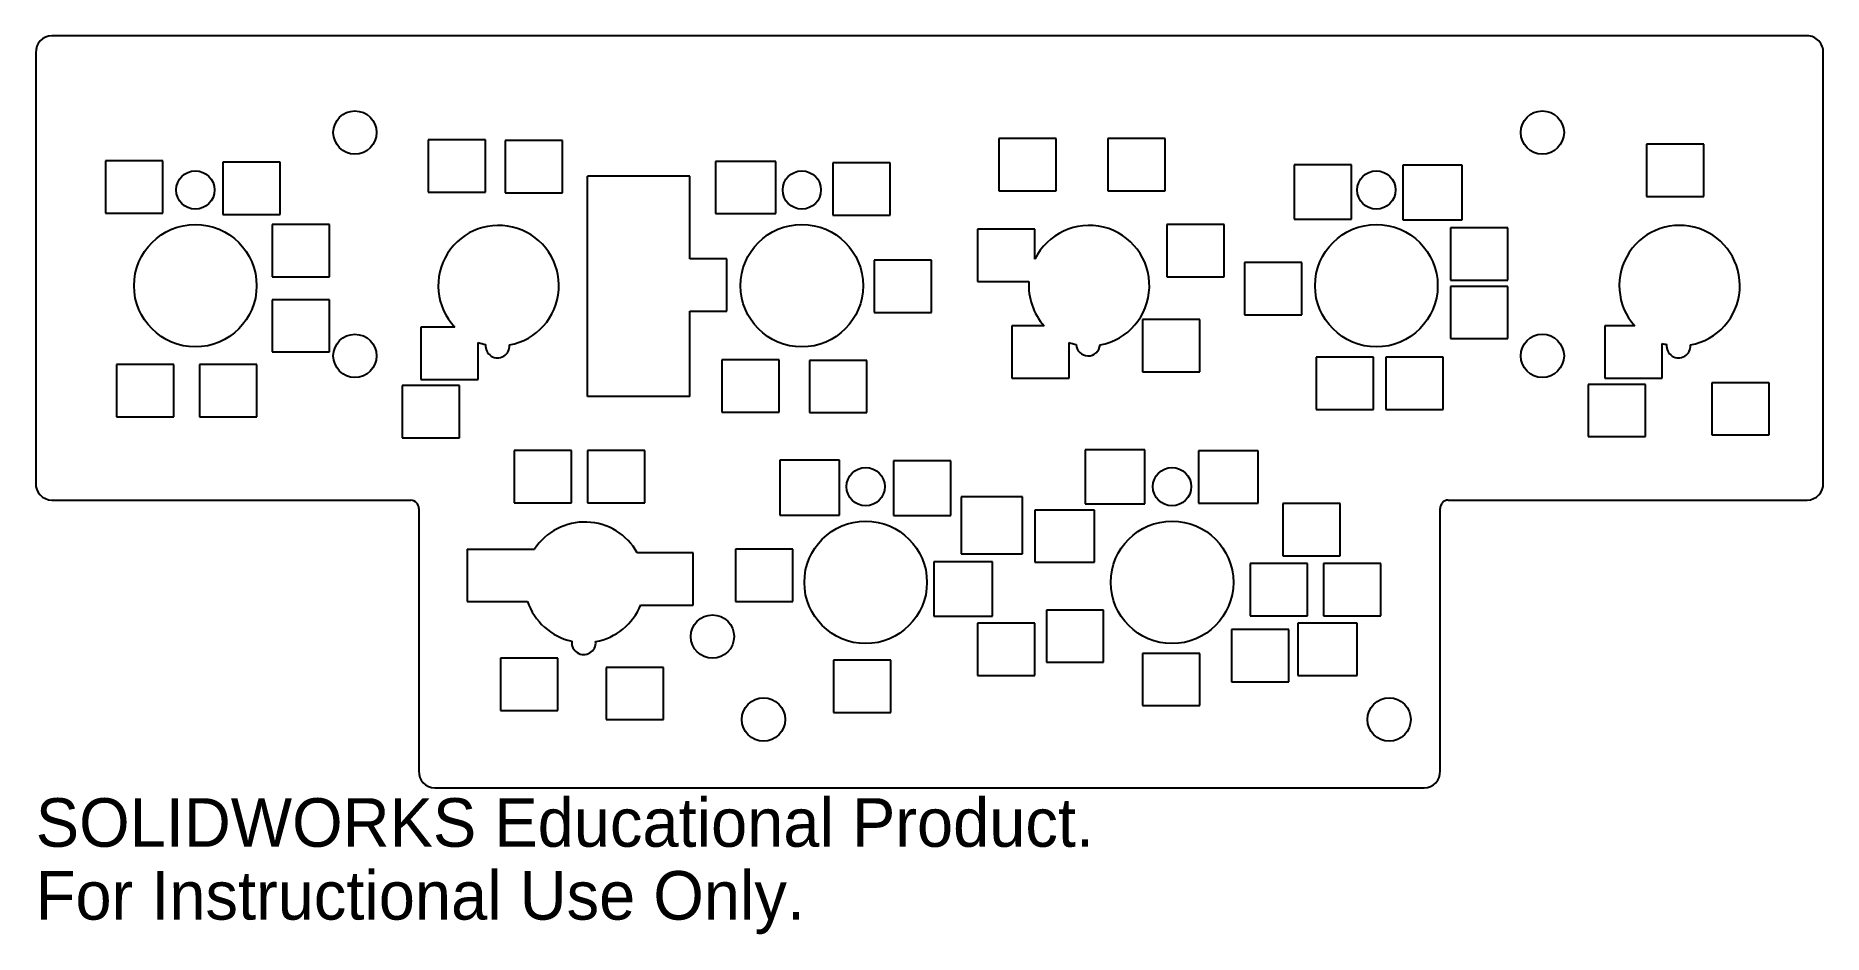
# Model space of a CAD drawing. Header units: inches. Extents: x -3.5 to 3.5, y -1.92 to 1.61.
import ezdxf

# ---------------------------------------------------------------- set-up
doc = ezdxf.new("R2010")
doc.units = ezdxf.units.IN
doc.header["$MEASUREMENT"] = 0
doc.styles.add('SLDTEXTSTYLE0', font='Arail.ttf')

msp = doc.modelspace()

# ---------------------------------------------------------------- linework, layer by layer
at = {"color": 1, "linetype": 'Continuous', "lineweight": 25}
for p, q in [((3.4375, 1.6059), (-3.4375, 1.6059)), ((-3.5, 1.5394), (-3.5, -0.1474)), ((3.5, -0.1474), (3.5, 1.5394)), ((-1.7392, 1.1976), (-1.9636, 1.1976)), ((-1.9636, 1.1976), (-1.9636, 0.9929)), ((-1.7392, 0.9929), (-1.7392, 1.1976)), ((-1.4376, 1.1951), (-1.662, 1.1951)), ((-1.662, 1.1951), (-1.662, 0.9904)), ((-1.4376, 0.9904), (-1.4376, 1.1951)), ((0.4963, 1.2032), (0.2719, 1.2032)), ((0.2719, 1.2032), (0.2719, 0.9985)), ((0.4963, 0.9985), (0.4963, 1.2032)), ((0.9223, 1.2032), (0.6979, 1.2032)), ((0.6979, 1.2032), (0.6979, 0.9985)), ((0.9223, 0.9985), (0.9223, 1.2032)), ((3.0323, 1.1808), (2.8079, 1.1808)), ((2.8079, 1.1808), (2.8079, 0.9761)), ((3.0323, 0.9761), (3.0323, 1.1808)), ((-3.0019, 1.1158), (-3.2263, 1.1158)), ((-3.2263, 1.1158), (-3.2263, 0.9111)), ((-3.0019, 0.9111), (-3.0019, 1.1158)), ((-2.543, 1.1101), (-2.7674, 1.1101)), ((-2.7674, 1.1101), (-2.7674, 0.9053)), ((-2.543, 0.9053), (-2.543, 1.1101)), ((-0.9384, 1.0549), (-1.3387, 1.0549)), ((-1.3387, 0.1918), (-1.3387, 1.0549)), ((-0.9384, 0.7316), (-0.9384, 1.0549)), ((-0.6017, 1.1136), (-0.8384, 1.1136)), ((-0.8384, 1.1136), (-0.8384, 0.9089)), ((-0.6017, 0.9089), (-0.6017, 1.1136)), ((-0.1536, 1.1079), (-0.378, 1.1079)), ((-0.378, 1.1079), (-0.378, 0.9032)), ((-0.1536, 0.9032), (-0.1536, 1.1079)), ((1.6526, 1.1002), (1.4282, 1.1002)), ((1.4282, 1.1002), (1.4282, 0.8866)), ((1.6526, 0.8866), (1.6526, 1.1002)), ((2.0865, 1.0982), (1.8539, 1.0982)), ((1.8539, 1.0982), (1.8539, 0.8844)), ((2.0865, 0.8844), (2.0865, 1.0982)), ((-1.9636, 0.9929), (-1.7392, 0.9929)), ((-1.662, 0.9904), (-1.4376, 0.9904)), ((0.2719, 0.9985), (0.4963, 0.9985)), ((0.6979, 0.9985), (0.9223, 0.9985)), ((-3.2263, 0.9111), (-3.0019, 0.9111)), ((2.8079, 0.9761), (3.0323, 0.9761)), ((-2.7674, 0.9053), (-2.543, 0.9053)), ((-2.3496, 0.8664), (-2.5741, 0.8664)), ((-2.5741, 0.8664), (-2.5741, 0.6616)), ((-2.3496, 0.6616), (-2.3496, 0.8664)), ((-0.8384, 0.9089), (-0.6017, 0.9089)), ((-0.378, 0.9032), (-0.1536, 0.9032)), ((0.4128, 0.8479), (0.1884, 0.8479)), ((0.1884, 0.8479), (0.1884, 0.6432)), ((0.4128, 0.7302), (0.4128, 0.8479)), ((1.1536, 0.8664), (0.9292, 0.8664)), ((0.9292, 0.8664), (0.9292, 0.6616)), ((1.1536, 0.6616), (1.1536, 0.8664)), ((1.4282, 0.8866), (1.6526, 0.8866)), ((1.8539, 0.8844), (2.0865, 0.8844)), ((2.2651, 0.8531), (2.0407, 0.8531)), ((2.0407, 0.8531), (2.0407, 0.6483)), ((2.2651, 0.6483), (2.2651, 0.8531)), ((-0.7942, 0.7316), (-0.9384, 0.7316)), ((-0.7942, 0.5269), (-0.7942, 0.7316)), ((0.0072, 0.7258), (-0.2172, 0.7258)), ((-0.2172, 0.7258), (-0.2172, 0.5211)), ((0.0072, 0.5211), (0.0072, 0.7258)), ((1.4579, 0.7176), (1.2335, 0.7176)), ((1.2335, 0.7176), (1.2335, 0.5128)), ((1.4579, 0.5128), (1.4579, 0.7176)), ((-2.5741, 0.6616), (-2.3496, 0.6616)), ((0.1884, 0.6432), (0.3894, 0.6432)), ((0.9292, 0.6616), (1.1536, 0.6616)), ((2.0407, 0.6483), (2.2651, 0.6483)), ((-2.3496, 0.5714), (-2.5741, 0.5714)), ((-2.5741, 0.5714), (-2.5741, 0.3667)), ((-2.3496, 0.3667), (-2.3496, 0.5714)), ((2.2651, 0.6235), (2.0407, 0.6235)), ((2.0407, 0.6235), (2.0407, 0.4188)), ((2.2651, 0.4188), (2.2651, 0.6235)), ((-0.9384, 0.1918), (-0.9384, 0.5269)), ((-0.9384, 0.5269), (-0.7942, 0.5269)), ((-0.2172, 0.5211), (0.0072, 0.5211)), ((1.0588, 0.4939), (0.8344, 0.4939)), ((0.8344, 0.4939), (0.8344, 0.2892)), ((1.0588, 0.2892), (1.0588, 0.4939)), ((1.2335, 0.5128), (1.4579, 0.5128)), ((-1.8592, 0.4642), (-1.9916, 0.4642)), ((-1.9916, 0.4642), (-1.9916, 0.2594)), ((0.449, 0.4688), (0.3223, 0.4688)), ((0.3223, 0.4688), (0.3223, 0.2641)), ((2.7616, 0.4688), (2.6448, 0.4688)), ((2.6448, 0.4688), (2.6448, 0.264)), ((-2.5741, 0.3667), (-2.3496, 0.3667)), ((-1.7671, 0.2594), (-1.7671, 0.404)), ((0.5468, 0.2641), (0.5468, 0.4035)), ((2.0407, 0.4188), (2.2651, 0.4188)), ((2.8692, 0.264), (2.8692, 0.4002)), ((-2.9594, 0.3175), (-3.1838, 0.3175)), ((-3.1838, 0.3175), (-3.1838, 0.1127)), ((-2.9594, 0.1127), (-2.9594, 0.3175)), ((-2.6342, 0.3175), (-2.8586, 0.3175)), ((-2.8586, 0.3175), (-2.8586, 0.1127)), ((-2.6342, 0.1127), (-2.6342, 0.3175)), ((-0.5887, 0.3352), (-0.8131, 0.3352)), ((-0.8131, 0.3352), (-0.8131, 0.1305)), ((-0.5887, 0.1305), (-0.5887, 0.3352)), ((-0.2458, 0.3337), (-0.4702, 0.3337)), ((-0.4702, 0.3337), (-0.4702, 0.1289)), ((-0.2458, 0.1289), (-0.2458, 0.3337)), ((0.8344, 0.2892), (1.0588, 0.2892)), ((1.7385, 0.3459), (1.5141, 0.3459)), ((1.5141, 0.3459), (1.5141, 0.1412)), ((1.7385, 0.1412), (1.7385, 0.3459)), ((2.0119, 0.3459), (1.7875, 0.3459)), ((1.7875, 0.3459), (1.7875, 0.1412)), ((2.0119, 0.1412), (2.0119, 0.3459)), ((-1.841, 0.2356), (-2.0654, 0.2356)), ((-2.0654, 0.2356), (-2.0654, 0.0308)), ((-1.9916, 0.2594), (-1.7671, 0.2594)), ((-1.841, 0.0308), (-1.841, 0.2356)), ((0.3223, 0.2641), (0.5468, 0.2641)), ((2.8033, 0.2398), (2.5789, 0.2398)), ((2.5789, 0.2398), (2.5789, 0.035)), ((2.6448, 0.264), (2.8692, 0.264)), ((2.8033, 0.035), (2.8033, 0.2398)), ((3.288, 0.246), (3.0636, 0.246)), ((3.0636, 0.246), (3.0636, 0.0413)), ((3.288, 0.0413), (3.288, 0.246)), ((-0.9384, 0.1918), (-1.3387, 0.1918)), ((1.5141, 0.1412), (1.7385, 0.1412)), ((1.7875, 0.1412), (2.0119, 0.1412)), ((-3.1838, 0.1127), (-2.9594, 0.1127)), ((-2.8586, 0.1127), (-2.6342, 0.1127)), ((-0.8131, 0.1305), (-0.5887, 0.1305)), ((-0.4702, 0.1289), (-0.2458, 0.1289)), ((-2.0654, 0.0308), (-1.841, 0.0308)), ((2.5789, 0.035), (2.8033, 0.035)), ((3.0636, 0.0413), (3.288, 0.0413)), ((-1.4022, -0.0198), (-1.6266, -0.0198)), ((-1.6266, -0.0198), (-1.6266, -0.2245)), ((-1.4022, -0.2245), (-1.4022, -0.0198)), ((-1.1143, -0.0198), (-1.3387, -0.0198)), ((-1.3387, -0.0198), (-1.3387, -0.2245)), ((-1.1143, -0.2245), (-1.1143, -0.0198)), ((-0.353, -0.0568), (-0.5866, -0.0568)), ((-0.5866, -0.0568), (-0.5866, -0.2725)), ((-0.353, -0.2725), (-0.353, -0.0568)), ((0.084, -0.0603), (-0.1404, -0.0603)), ((-0.1404, -0.0603), (-0.1404, -0.2748)), ((0.084, -0.2748), (0.084, -0.0603)), ((0.8428, -0.0165), (0.609, -0.0165)), ((0.609, -0.0165), (0.609, -0.2279)), ((0.8428, -0.2279), (0.8428, -0.0165)), ((1.2874, -0.0214), (1.0538, -0.0214)), ((1.0538, -0.0214), (1.0538, -0.2261)), ((1.2874, -0.2261), (1.2874, -0.0214)), ((0.3644, -0.2016), (0.1238, -0.2016)), ((0.1238, -0.2016), (0.1238, -0.4248)), ((0.3644, -0.4248), (0.3644, -0.2016)), ((-3.4375, -0.2139), (-2.0312, -0.2139)), ((-2, -0.2471), (-2, -1.2754)), ((-1.6266, -0.2245), (-1.4022, -0.2245)), ((-1.3387, -0.2245), (-1.1143, -0.2245)), ((-0.5866, -0.2725), (-0.353, -0.2725)), ((-0.1404, -0.2748), (0.084, -0.2748)), ((0.6466, -0.2529), (0.413, -0.2529)), ((0.413, -0.2529), (0.413, -0.4576)), ((0.609, -0.2279), (0.8428, -0.2279)), ((0.6466, -0.4576), (0.6466, -0.2529)), ((1.0538, -0.2261), (1.2874, -0.2261)), ((1.6077, -0.2274), (1.3833, -0.2274)), ((1.3833, -0.2274), (1.3833, -0.4322)), ((1.6077, -0.4322), (1.6077, -0.2274)), ((2, -1.2754), (2, -0.2471)), ((2.0312, -0.2139), (3.4375, -0.2139)), ((-1.8101, -0.4059), (-1.5471, -0.4059)), ((-1.8101, -0.4059), (-1.8101, -0.6106)), ((-0.5349, -0.4059), (-0.7593, -0.4059)), ((-0.7593, -0.4059), (-0.7593, -0.6106)), ((-0.5349, -0.6106), (-0.5349, -0.4059)), ((-0.926, -0.4201), (-1.1442, -0.4201)), ((-0.926, -0.6249), (-0.926, -0.4201)), ((0.2465, -0.4561), (0.0171, -0.4561)), ((0.0171, -0.4561), (0.0171, -0.6684)), ((0.1238, -0.4248), (0.3644, -0.4248)), ((0.2465, -0.6684), (0.2465, -0.4561)), ((0.413, -0.4576), (0.6466, -0.4576)), ((1.4801, -0.4625), (1.2557, -0.4625)), ((1.2557, -0.4625), (1.2557, -0.6672)), ((1.3833, -0.4322), (1.6077, -0.4322)), ((1.4801, -0.6672), (1.4801, -0.4625)), ((1.7671, -0.4625), (1.5427, -0.4625)), ((1.5427, -0.4625), (1.5427, -0.6672)), ((1.7671, -0.6672), (1.7671, -0.4625)), ((-1.8101, -0.6106), (-1.5742, -0.6106)), ((-1.1311, -0.6249), (-0.926, -0.6249)), ((-0.7593, -0.6106), (-0.5349, -0.6106)), ((0.0171, -0.6684), (0.2465, -0.6684)), ((0.4128, -0.6967), (0.1884, -0.6967)), ((0.1884, -0.6967), (0.1884, -0.9014)), ((0.4128, -0.9014), (0.4128, -0.6967)), ((0.682, -0.6445), (0.4576, -0.6445)), ((0.4576, -0.6445), (0.4576, -0.8492)), ((0.682, -0.8492), (0.682, -0.6445)), ((1.2557, -0.6672), (1.4801, -0.6672)), ((1.6746, -0.6967), (1.4425, -0.6967)), ((1.4425, -0.6967), (1.4425, -0.9014)), ((1.5427, -0.6672), (1.7671, -0.6672)), ((1.6746, -0.9014), (1.6746, -0.6967)), ((1.4068, -0.7207), (1.1824, -0.7207)), ((1.1824, -0.7207), (1.1824, -0.9254)), ((1.4068, -0.9254), (1.4068, -0.7207)), ((-1.4561, -0.8333), (-1.6805, -0.8333)), ((-1.6805, -0.8333), (-1.6805, -1.038)), ((-1.4561, -1.038), (-1.4561, -0.8333)), ((1.0588, -0.8143), (0.8344, -0.8143)), ((0.8344, -0.8143), (0.8344, -1.019)), ((1.0588, -1.019), (1.0588, -0.8143)), ((-1.0419, -0.8694), (-1.2663, -0.8694)), ((-1.2663, -0.8694), (-1.2663, -1.0741)), ((-1.0419, -1.0741), (-1.0419, -0.8694)), ((-0.1516, -0.8415), (-0.376, -0.8415)), ((-0.376, -0.8415), (-0.376, -1.0463)), ((-0.1516, -1.0463), (-0.1516, -0.8415)), ((0.1884, -0.9014), (0.4128, -0.9014)), ((0.4576, -0.8492), (0.682, -0.8492)), ((1.4425, -0.9014), (1.6746, -0.9014)), ((1.1824, -0.9254), (1.4068, -0.9254)), ((-1.6805, -1.038), (-1.4561, -1.038)), ((-0.376, -1.0463), (-0.1516, -1.0463)), ((0.8344, -1.019), (1.0588, -1.019)), ((-1.2663, -1.0741), (-1.0419, -1.0741)), ((-1.9375, -1.3419), (1.9375, -1.3419))]:
    msp.add_line(p, q, dxfattribs=at)
for centre, radius in [((-2.25, 1.2264), 0.0847), ((2.4, 1.2264), 0.0848), ((-2.875, 1.0014), 0.075), ((-0.5, 1.0014), 0.075), ((1.75, 1.0014), 0.075), ((-2.875, 0.6264), 0.24), ((-0.5, 0.6264), 0.24), ((1.75, 0.6264), 0.24), ((-2.25, 0.3514), 0.0847), ((2.4, 0.3514), 0.0848), ((-0.25, -0.1611), 0.075), ((0.95, -0.1611), 0.075), ((-0.25, -0.5361), 0.24), ((0.95, -0.5361), 0.24), ((-0.85, -0.7486), 0.0848), ((-0.65, -1.0736), 0.0847), ((1.8, -1.0736), 0.0847)]:
    msp.add_circle(centre, radius, dxfattribs=at)
for centre, radius, start, end in [((-3.4353, 1.5412), 0.0647, 91.90923, 181.65241), ((3.4355, 1.5414), 0.0645, 358.20135, 88.23701), ((-1.6875, 0.6264), 0.2362, 280.39039, 223.36975), ((0.625, 0.6264), 0.2362, 280.42058, 153.91414), ((2.9375, 0.6264), 0.2362, 280.39039, 221.85568), ((0.625, 0.6264), 0.2362, 175.9171, 221.82329), ((-1.6875, 0.6264), 0.2362, 250.29671, 257.61365), ((-1.6916, 0.3902), 0.0469, 173.30783, 4.6962), ((0.625, 0.6264), 0.2362, 250.65693, 257.58345), ((0.621, 0.3981), 0.0469, 182.91464, 355.08939), ((2.9375, 0.6264), 0.2362, 253.19794, 257.61365), ((2.9334, 0.3902), 0.0469, 173.30783, 4.6962), ((-3.4354, -0.1493), 0.0646, 178.27456, 268.16379), ((3.4354, -0.1493), 0.0646, 271.83621, 1.72544), ((-2.0323, -0.2462), 0.0323, 358.34759, 88.09077), ((2.0322, -0.2461), 0.0323, 91.76299, 181.79865), ((-1.35, -0.5361), 0.2362, 29.41184, 146.53705), ((-1.35, -0.5361), 0.2362, 198.37705, 257.61365), ((-1.35, -0.5361), 0.2362, 280.39039, 337.93965), ((-1.3541, -0.7723), 0.0469, 173.30783, 4.6962), ((-1.9354, -1.2773), 0.0646, 178.27456, 268.16379), ((1.9354, -1.2773), 0.0646, 271.83621, 1.72544)]:
    msp.add_arc(centre, radius, start, end, dxfattribs=at)

# ---------------------------------------------------------------- texts
at = {"color": 7, "linetype": 'Continuous', "char_height": 0.1903, "attachment_point": 1, "style": 'SLDTEXTSTYLE0'}
for s, insert in [('SOLIDWORKS Educational Product.', (-3.5, -1.382)), ('For Instructional Use Only.', (-3.5, -1.6675))]:
    msp.add_mtext(s, dxfattribs=dict(at, insert=insert))

doc.saveas('drawing.dxf')
